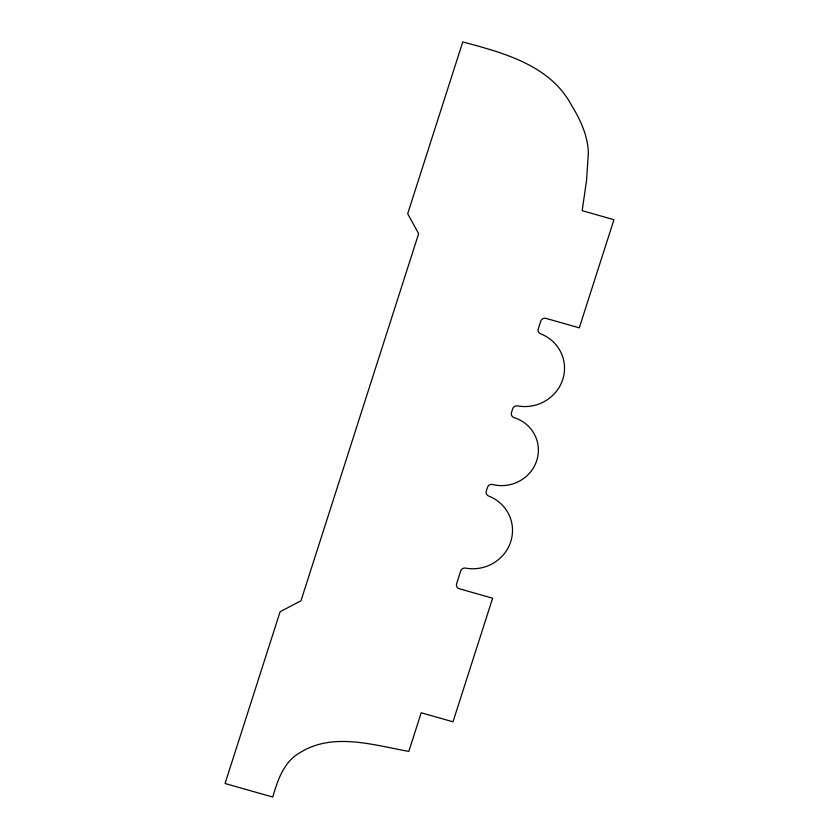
<?xml version="1.0" encoding="UTF-8"?>
<svg xmlns="http://www.w3.org/2000/svg" width="839" height="839" viewBox="0 0 839 839"><rect width="100%" height="100%" fill="white"/><g stroke="black" fill="none" stroke-linecap="round" stroke-linejoin="round"><path stroke-width="1.26" d="M588.359 153.191L586.513 180.731L582.151 210.673L613.959 219.703L579.288 327.839L546 318.39A4.174 4.017 -13.7 0 0 540.777 321.127L538.271 328.951A4.174 4.017 -13.7 0 0 540.631 333.817A39.118 37.64 -13.7 0 1 562.759 379.417A39.118 37.64 -13.7 0 1 517.527 405.898A4.174 4.017 -13.7 0 0 512.702 408.719L511.454 412.631A4.174 4.017 -13.7 0 0 514.066 417.581A36.161 34.798 -13.7 0 1 536.761 460.517A36.161 34.798 -13.7 0 1 492.619 484.502A4.174 4.017 -13.7 0 0 487.522 487.26L486.274 491.172A4.174 4.017 -13.7 0 0 488.634 496.027A39.118 37.64 -13.7 0 1 510.752 541.627A39.118 37.64 -13.7 0 1 465.53 568.108A4.174 4.017 -13.7 0 0 460.705 570.94L456.594 583.766A4.174 4.017 -13.7 0 0 459.332 588.758L492.619 598.207L452.997 721.792L421.199 712.772L408.824 751.398C373.785 745.168 333.24 732.048 300.362 752.436C283.75 761.581 277.761 780.081 272.748 797.05L225.041 783.511L280.111 611.736L300.96 600.797L418.64 233.693L407.691 213.725L462.761 41.95C503.043 52.658 550.09 65.148 571.275 104.896C580.305 119.463 587.929 135.761 588.359 153.191"/></g></svg>
